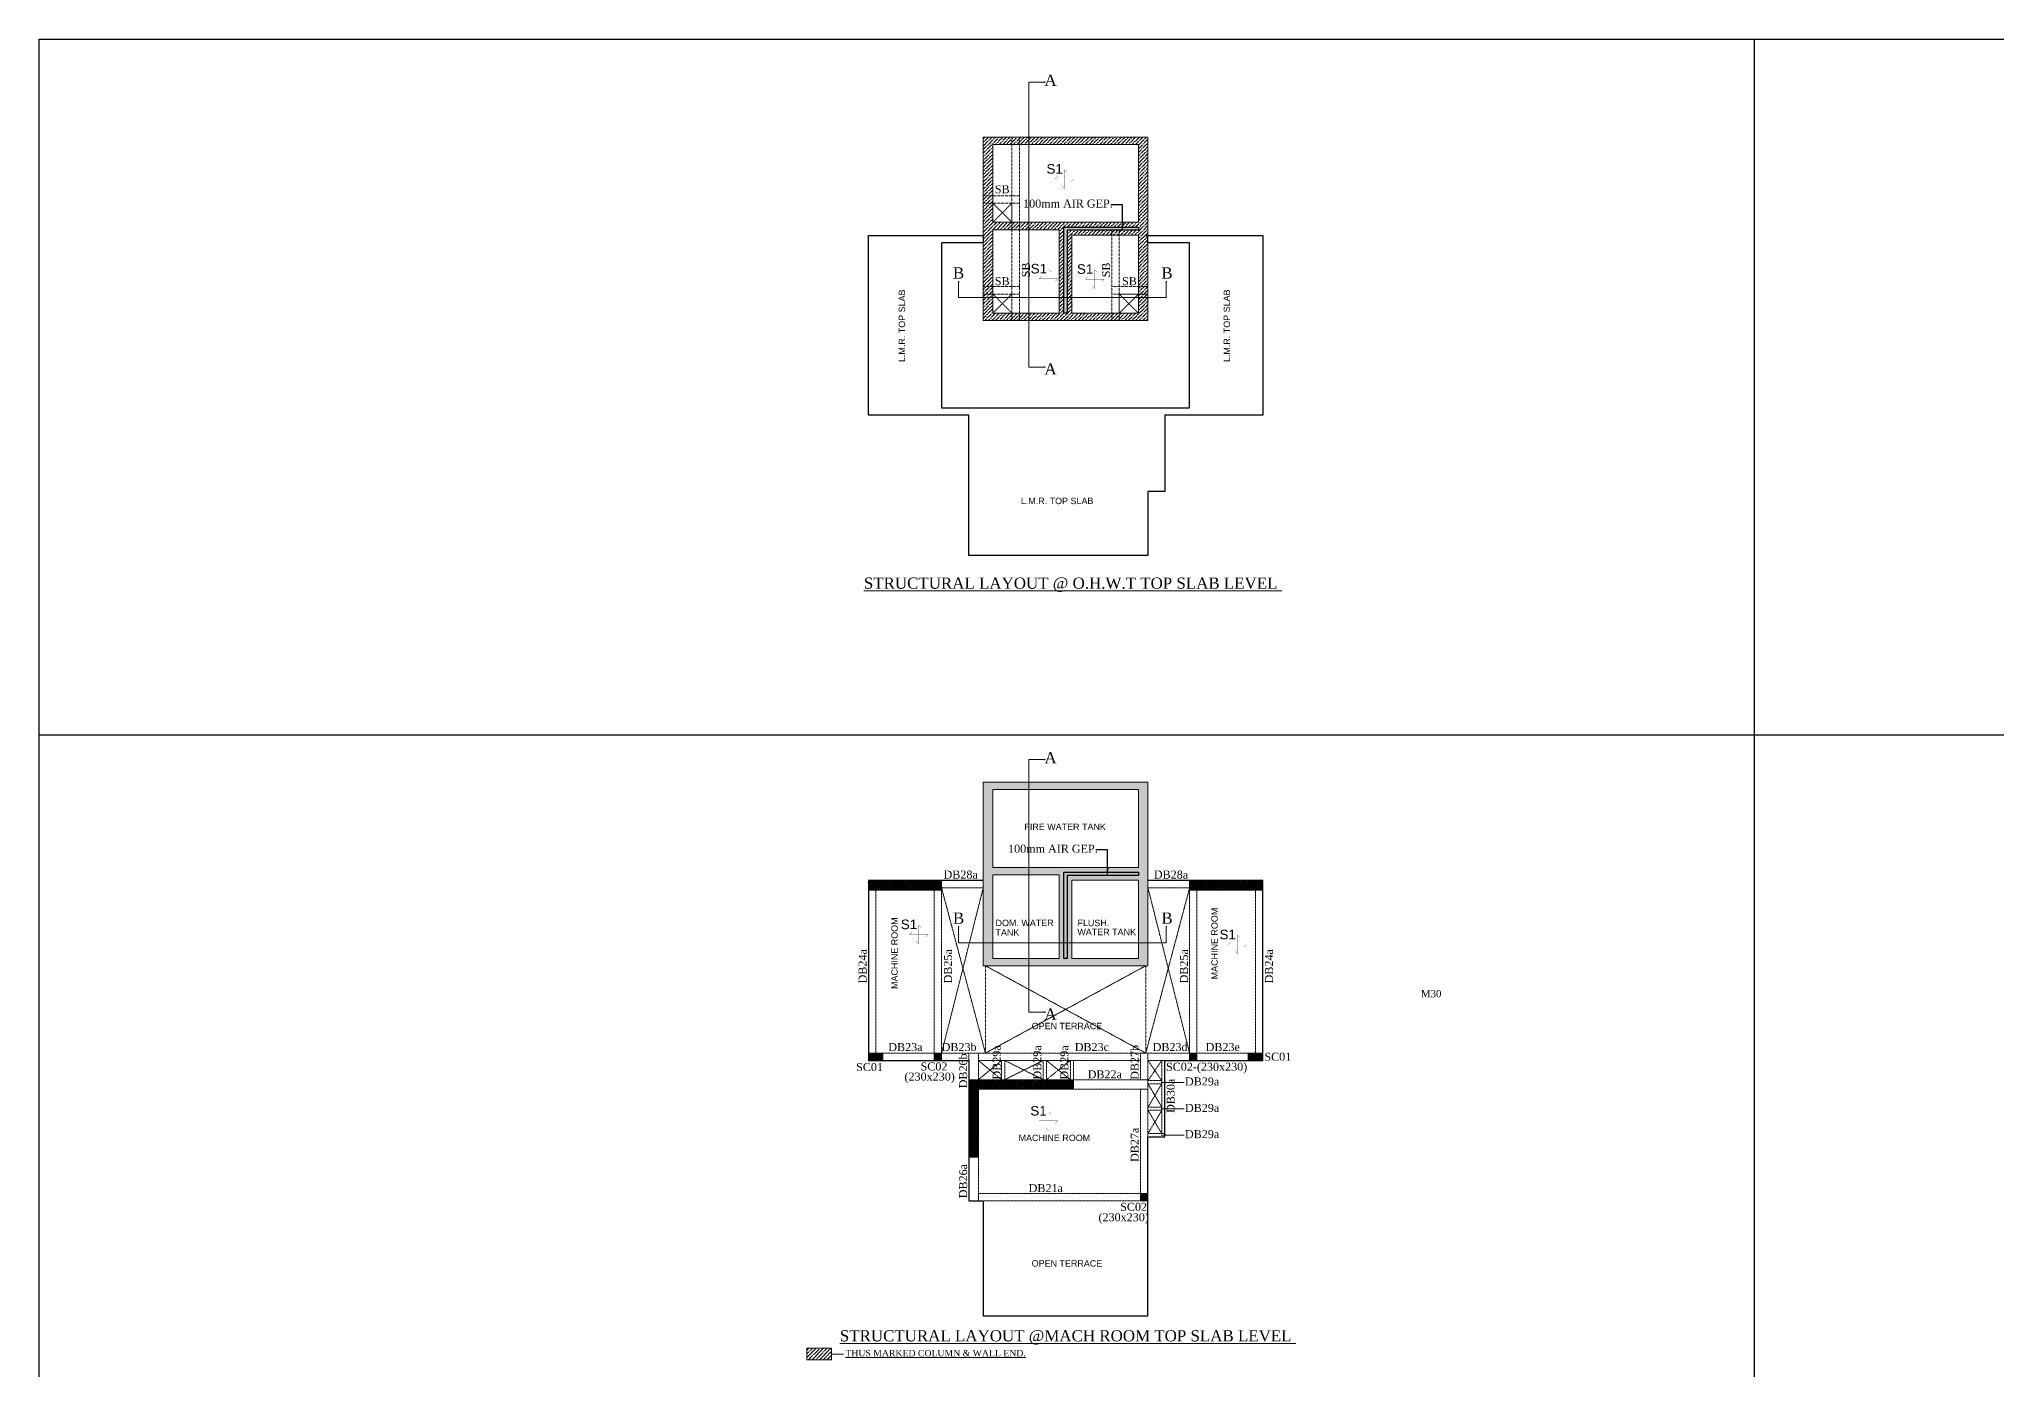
# Model space of a CAD drawing. Header units: millimetres. Extents: x 9787089 to 10042845, y -7706546 to -7623003.
# Drawn here: x 9787089 to 9848265, y -7664582 to -7623003 of the extents above; entities that cross this region are included whole.
import ezdxf
from ezdxf.enums import TextEntityAlignment as Align

# ---------------------------------------------------------------- set-up
doc = ezdxf.new("R2010")
doc.units = ezdxf.units.MM
doc.header["$LTSCALE"] = 10
doc.linetypes.add('( Hidden )', pattern=[0.375, 0.25, -0.125])
doc.linetypes.add('HIDDEN', pattern=[0.375, 0.25, -0.125])
for name, color, linetype, lineweight in [('PROJECTION', 8, 'Continuous', 15), ('S-B-100X450', 41, 'HIDDEN', 0), ('S-B-230X450', 132, 'HIDDEN', 0), ('S-B-300X450', 63, 'HIDDEN', 0), ('S-B-SB', 3, 'HIDDEN', 0), ('S-COLUMN_H', 250, 'Continuous', 0), ('S-CUT OUT LINE', 9, 'Continuous', 0), ('S-SECTION MARK', 7, 'Continuous', 0), ('S-STEEL SLAB', 6, 'Continuous', 0), ('S-TEXT', 7, 'Continuous', 0), ('S-TEXT B', 7, 'Continuous', 0), ('S-TEXT TITLE', 1, 'Continuous', 0), ('SLAB NO', 30, 'Continuous', 0)]:
    doc.layers.add(name, color=color, linetype=linetype, lineweight=lineweight)
doc.layers.add('S-COLUMN & WALL', color=7, linetype='Continuous', lineweight=18, true_color=0xfa321e)
doc.styles.add('135', font='arial.ttf', dxfattribs={"width": 0.8, "height": 135})
doc.styles.add('dim', font='arial.ttf')
doc.styles.get("Standard").update_dxf_attribs({"font": 'arial.ttf'})
doc.styles.add('TEXT', font='times.ttf')
doc.dimstyles.new('75', dxfattribs={"dimtxt": 135, "dimasz": 90, "dimexe": 0.1, "dimexo": 0.03, "dimgap": 0.09, "dimtad": 1, "dimdec": 0, "dimzin": 0, "dimdsep": 46, "dimtxsty": '135', "dimblk": 'ARCHTICK', "dimcen": 0.09, "dimclrd": 256, "dimclre": 256, "dimclrt": 256, "dimadec": 0, "dimazin": 0, "dimtfac": 1, "dimtdec": 0, "dimtofl": 0, "dimtmove": 1, "dimatfit": 3, "dimldrblk": 'DOTSMALL', "dimfxl": 1, "dimtolj": 1, "dimtzin": 0, "dimlwd": -1, "dimlwe": -1, "dimarcsym": 0})
doc.dimstyles.new('SETU', dxfattribs={"dimtxt": 200, "dimasz": 200, "dimexe": 100, "dimexo": 100, "dimgap": 35, "dimtad": 1, "dimdec": 0, "dimzin": 0, "dimdsep": 46, "dimtxsty": 'Standard', "dimblk": 'OBLIQUE', "dimcen": 0.09, "dimdle": 100, "dimclrd": 256, "dimclre": 256, "dimclrt": 256, "dimadec": 1, "dimazin": 0, "dimtfac": 1, "dimtdec": 0, "dimtix": 1, "dimtofl": 0, "dimtmove": 2, "dimatfit": 0, "dimfxl": 1, "dimtolj": 1, "dimtzin": 0, "dimlwd": -1, "dimlwe": -1, "dimarcsym": 0})
pattern_1 = [(45, (0, 27314.41), (16.83798023, 61.73926083), [79.375, -15.875, 0, -15.875])]

# ---------------------------------------------------------------- blocks, each defined once
blk = doc.blocks.new('_ArchTick')
at = {"color": 0, "linetype": 'ByBlock', "const_width": 0.15}
blk.add_lwpolyline([(-0.5, -0.5), (0.5, 0.5)], dxfattribs=at)
blk = doc.blocks.new('_Oblique')
at = {"color": 0, "linetype": 'ByBlock', "lineweight": -2}
blk.add_line((-0.5, -0.5), (0.5, 0.5), dxfattribs=at)
blk = doc.blocks.new('SLAB')
at = {"layer": 'S-STEEL SLAB', "const_width": 5}
blk.add_lwpolyline([(60, -117), (0, -177), (0, 255), (-60, 195)], dxfattribs=at)

msp = doc.modelspace()

# ---------------------------------------------------------------- hatches: boundary and pattern name
at = {"ltscale": 0.1, "true_color": 0x00ffff}
h = msp.add_hatch(dxfattribs=at)
h.set_pattern_fill('ANGLE', color=4, scale=5, angle=45)
h.set_pattern_definition([(45, (0, 34765.57), (-24.69570433, 24.69570433), [25.4, -9.525]), (135, (0, 34765.57), (-24.69570433, -24.69570433), [25.4, -9.525])])
h.paths.add_polyline_path([(9821439.3, -7628876.3), (9821439.3, -7628976.3), (9819214.3, -7628976.3), (9819214.3, -7631566.3), (9819114.3, -7631566.3), (9819114.3, -7628876.3)])
h = msp.add_hatch(dxfattribs=at)
h.set_pattern_fill('ANGLE', color=4, scale=5, angle=45)
h.set_pattern_definition([(45, (0, 14606.515), (-24.69570433, 24.69570433), [25.4, -9.525]), (135, (0, 14606.515), (-24.69570433, -24.69570433), [25.4, -9.525])])
h.paths.add_polyline_path([(9821439.3, -7649035.3), (9821439.3, -7649135.3), (9819214.3, -7649135.3), (9819214.3, -7651725.3), (9819114.3, -7651725.3), (9819114.3, -7649035.3)])
at = {"layer": 'PROJECTION', "ltscale": 25}
h = msp.add_hatch(dxfattribs=at)
h.set_pattern_fill('ANSI35', color=8, scale=650)
h.set_pattern_definition([(45, (9756392.47, -7586745.78), (-114.90485, 114.90485), []), (45, (9756507.37, -7586745.78), (-114.90485, 114.90485), [203.125, -40.625, 0, -40.625])])
h.paths.add_polyline_path([(9811081.5, -7663909.1), (9811846.4, -7663909.1), (9811846.4, -7664268.3), (9811081.5, -7664268.3)])
at = {"layer": 'S-COLUMN & WALL', "lineweight": 0, "true_color": 0x4dffa6}
h = msp.add_hatch(dxfattribs=at)
h.set_pattern_fill('ANSI36', color=101, scale=25)
h.set_pattern_definition([(45, (0, 34892.95), (42.09495057, 154.3481521), [198.4375, -39.6875, 0, -39.6875])])
h.paths.add_polyline_path([(9816589.3, -7631796.3), (9821739.3, -7631796.3), (9821739.3, -7626063), (9816589.3, -7626063)])
h.paths.add_polyline_path([(9821439.3, -7628726.3), (9816889.3, -7628726.3), (9816889.3, -7626293), (9821439.3, -7626293)], flags=16)
h.paths.add_polyline_path([(9821439.3, -7628976.3), (9819214.3, -7628976.3), (9819214.3, -7631566.3), (9819114.3, -7631566.3), (9819114.3, -7628876.3), (9821439.3, -7628876.3)], flags=16)
h.paths.add_polyline_path([(9819364.3, -7631566.3), (9821439.3, -7631566.3), (9821439.3, -7629126.3), (9819364.3, -7629126.3)], flags=16)
h.paths.add_polyline_path([(9818964.3, -7628956.3), (9816889.3, -7628956.3), (9816889.3, -7631566.3), (9818964.3, -7631566.3)], flags=16)
h = msp.add_hatch(dxfattribs=at)
h.set_pattern_fill('AR-CONC', color=101, scale=0.5)
h.set_pattern_definition([(50, (11818.47, 19985.22), (91.0923345, -7.96954277), [9.525, -104.775]), (355, (11818.47, 19985.22), (-17.6217107, 95.5284226), [7.62, -83.8202921]), (100.4514447, (11826.06, 19984.56), (73.47062355, 87.55887596), [8.0950044, -89.0451223]), (46.1842, (11818.47, 20010.62), (135.5395204, -21.021164), [14.2875, -157.1625]), (96.6355576, (11829.76, 20008.87), (118.702067, 123.7130623), [12.1425116, -133.5678041]), (351.1841512, (11818.47, 20010.62), (118.702067, 123.7130623), [11.4299835, -125.729866]), (21, (11831.17, 20004.27), (75.80719563, -51.1325991), [9.525, -104.775]), (326, (11831.17, 20004.27), (30.9010142, 92.09398306), [7.62, -83.82]), (71.451445, (11837.484, 20000.01), (106.70820964, 40.96138444), [8.0950044, -89.0449688]), (37.5, (11818.467, 19985.222), (1.544301625, 42.27751944), [0, -82.804, 0, -85.09, 0, -84.1375]), (7.5, (11818.467, 19985.222), (33.40983126, 50.09028741), [0, -48.514, 0, -80.899, 0, -32.0675]), (327.5, (11790.146, 19985.222), (67.79529758, -2.864372), [0, -31.75, 0, -99.06, 0, -131.445]), (317.5, (11777.446, 19985.22), (74.0645907, 12.71324552), [0, -41.275, 0, -65.786, 0, -93.345])])
h.paths.add_polyline_path([(9816589.3, -7651955.3), (9821739.3, -7651955.3), (9821739.3, -7646222.1), (9816589.3, -7646222.1)])
h.paths.add_polyline_path([(9821439.3, -7648885.3), (9816889.3, -7648885.3), (9816889.3, -7646452.1), (9821439.3, -7646452.1)], flags=16)
h.paths.add_polyline_path([(9821439.3, -7649135.3), (9819214.3, -7649135.3), (9819214.3, -7651725.3), (9819114.3, -7651725.3), (9819114.3, -7649035.3), (9821439.3, -7649035.3)], flags=16)
h.paths.add_polyline_path([(9819364.3, -7651725.3), (9821439.3, -7651725.3), (9821439.3, -7649285.3), (9819364.3, -7649285.3)], flags=16)
h.paths.add_polyline_path([(9818964.3, -7649115.3), (9816889.3, -7649115.3), (9816889.3, -7651725.3), (9818964.3, -7651725.3)], flags=16)
at = {"layer": 'S-COLUMN & WALL', "ltscale": 0.1}
h = msp.add_hatch(color=250, dxfattribs=at)
h.dxf.hatch_style = 1
h.paths.add_polyline_path([(9813004.3, -7654685.3), (9813454.3, -7654685.3), (9813454.3, -7654915.3), (9813004.3, -7654915.3)])
h = msp.add_hatch(color=250, dxfattribs=at)
h.dxf.hatch_style = 1
h.paths.add_polyline_path([(9815059.3, -7654685.3), (9815289.3, -7654685.3), (9815289.3, -7654915.3), (9815059.3, -7654915.3)])
h = msp.add_hatch(color=250, dxfattribs=at)
h.dxf.hatch_style = 1
h.paths.add_polyline_path([(9823039.3, -7654685.3), (9823269.3, -7654685.3), (9823269.3, -7654915.3), (9823039.3, -7654915.3)])
h = msp.add_hatch(color=250, dxfattribs=at)
h.dxf.hatch_style = 1
h.paths.add_polyline_path([(9824874.3, -7654685.3), (9825324.3, -7654685.3), (9825324.3, -7654915.3), (9824874.3, -7654915.3)])
h = msp.add_hatch(color=250, dxfattribs=at)
h.dxf.hatch_style = 1
h.paths.add_polyline_path([(9821509.3, -7659070.3), (9821739.3, -7659070.3), (9821739.3, -7659300.3), (9821509.3, -7659300.3)])
at = {"layer": 'S-COLUMN_H', "lineweight": 0}
h = msp.add_hatch(dxfattribs=at)
h.set_pattern_fill('ANSI36', color=8, scale=10)
h.set_pattern_definition(pattern_1)
h.paths.add_polyline_path([(9813004.3, -7649595.3), (9815289.3, -7649595.3), (9815289.3, -7649295.3), (9813004.3, -7649295.3)])
h = msp.add_hatch(dxfattribs=at)
h.set_pattern_fill('ANSI36', color=8, scale=10)
h.set_pattern_definition(pattern_1)
h.paths.add_polyline_path([(9823039.3, -7649595.3), (9825324.3, -7649595.3), (9825324.3, -7649295.3), (9823039.3, -7649295.3)])
h = msp.add_hatch(dxfattribs=at)
h.set_pattern_fill('ANSI36', color=8, scale=10)
h.set_pattern_definition(pattern_1)
h.paths.add_polyline_path([(9816439.3, -7655815.3), (9819414.3, -7655815.3), (9819414.3, -7655515.3), (9816139.3, -7655515.3), (9816139.3, -7657940.3), (9816439.3, -7657940.3), (9816439.3, -7657640.3)])

# ---------------------------------------------------------------- linework, layer by layer
at = {"color": 8}
for p, q in [((9787089.2, -7623003.1), (9906913.9, -7623003.1)), ((9840676.6, -7623003.1), (9840676.6, -7706545.8)), ((9787089.2, -7644739.7), (9906913.9, -7644739.7))]:
    msp.add_line(p, q, dxfattribs=at)
msp.add_lwpolyline([(9787089.2, -7623003.1), (10042844.7, -7623003.1), (10042844.7, -7706545.8), (9787089.2, -7706545.8)], close=True, dxfattribs=at)
for points in [[(9821669.3, -7629136.3), (9825324.3, -7629136.3), (9825324.3, -7634756.3), (9822269.3, -7634756.2), (9822269.3, -7637141.3), (9821739.3, -7637141.3), (9821739.3, -7639141.3), (9816139.3, -7639141.3), (9816139.3, -7634756.2), (9813004.3, -7634756.2), (9813004.3, -7629136.3), (9816589.3, -7629136.3), (9816589.3, -7629366.3), (9815289.3, -7629366.3), (9815289.3, -7634526.2), (9823039.3, -7634526.2), (9823039.3, -7629366.3), (9821739.3, -7629366.3), (9821739.3, -7629136.3)], [(9816589.3, -7649295.3), (9813004.3, -7649295.3), (9813004.3, -7654915.3), (9816139.3, -7654915.3), (9816139.3, -7659300.3), (9816589.3, -7659300.3), (9816589.3, -7662895.3), (9821739.3, -7662895.3), (9821739.3, -7657300.3), (9822269.3, -7657300.3), (9822269.3, -7654915.3), (9825324.3, -7654915.3), (9825324.3, -7649295.3), (9821739.3, -7649295.3)]]:
    msp.add_lwpolyline(points, dxfattribs=at)
at = {"color": 4, "ltscale": 0.1, "true_color": 0x00ffff}
for points in [[(9821439.3, -7628876.3), (9821439.3, -7628976.3), (9819214.3, -7628976.3), (9819214.3, -7631566.3), (9819114.3, -7631566.3), (9819114.3, -7628876.3)], [(9821439.3, -7649035.3), (9821439.3, -7649135.3), (9819214.3, -7649135.3), (9819214.3, -7651725.3), (9819114.3, -7651725.3), (9819114.3, -7649035.3)]]:
    msp.add_lwpolyline(points, close=True, dxfattribs=at)
at = {"layer": 'S-B-100X450'}
for points in [[(9817164.3, -7655515.3), (9817264.3, -7655515.3), (9817264.3, -7654915.3), (9817164.3, -7654915.3)], [(9818464.3, -7655515.3), (9818564.3, -7655515.3), (9818564.3, -7654915.3), (9818464.3, -7654915.3)], [(9819314.3, -7654915.3), (9819414.3, -7654915.3), (9819414.3, -7655515.3), (9819314.3, -7655515.3)], [(9822169.4, -7657200.3), (9822269.4, -7657200.3), (9822269.4, -7654915.3), (9822169.4, -7654915.3)], [(9821739.4, -7655645.3), (9822169.4, -7655645.3), (9822169.4, -7655545.3), (9821739.4, -7655545.3)], [(9821739.4, -7656372.8), (9822169.4, -7656372.8), (9822169.4, -7656472.8), (9821739.4, -7656472.8)], [(9821739.3, -7657200.3), (9822269.4, -7657200.3), (9822269.4, -7657300.3), (9821739.3, -7657300.3)]]:
    msp.add_lwpolyline(points, close=True, dxfattribs=at)
at = {"layer": 'S-B-230X450', "linetype": 'HIDDEN'}
for points in [[(9815289.3, -7649295.3), (9816589.3, -7649295.3), (9816589.3, -7649525.3), (9815289.3, -7649525.3)], [(9821739.3, -7649295.3), (9823039.3, -7649295.3), (9823039.3, -7649525.3), (9821739.3, -7649525.3)], [(9813004.3, -7649595.3), (9813234.3, -7649595.3), (9813234.3, -7654685.3), (9813004.3, -7654685.3)], [(9815059.3, -7654685.3), (9815289.3, -7654685.3), (9815289.3, -7649595.3), (9815059.3, -7649595.3)], [(9823039.3, -7649595.3), (9823269.3, -7649595.3), (9823269.3, -7654685.3), (9823039.3, -7654685.3)], [(9825094.3, -7654685.3), (9825324.3, -7654685.3), (9825324.3, -7649595.3), (9825094.3, -7649595.3)], [(9813234.3, -7654915.3), (9815059.3, -7654915.3), (9815059.3, -7654685.3), (9813234.3, -7654685.3)], [(9821509.4, -7655515.3), (9821739.4, -7655515.3), (9821739.4, -7654685.3), (9821509.4, -7654685.3)], [(9823269.3, -7654915.3), (9825094.3, -7654915.3), (9825094.3, -7654685.3), (9823269.3, -7654685.3)], [(9821509.3, -7659070.3), (9821739.3, -7659070.3), (9821739.3, -7655815.3), (9821509.3, -7655815.3)], [(9816439.3, -7659300.3), (9821509.3, -7659300.3), (9821509.3, -7659070.3), (9816439.3, -7659070.3)]]:
    msp.add_lwpolyline(points, close=True, dxfattribs=at)
for points in [[(9821739.4, -7654915.3), (9823039.3, -7654915.3), (9823039.3, -7654685.3), (9815289.3, -7654685.3), (9815289.3, -7654915.3), (9816139.3, -7654915.3)], [(9816439.3, -7654915.3), (9821509.4, -7654915.3)]]:
    msp.add_lwpolyline(points, dxfattribs=at)
at = {"layer": 'S-B-300X450', "linetype": 'HIDDEN'}
for points in [[(9816139.3, -7655515.3), (9816439.3, -7655515.3), (9816439.3, -7654685.3), (9816139.3, -7654685.3)], [(9819414.3, -7655815.3), (9821739.3, -7655815.3), (9821739.3, -7655515.3), (9819414.3, -7655515.3)], [(9816439.3, -7657940.3), (9816139.3, -7657940.3), (9816139.3, -7659300.3), (9816439.3, -7659300.3)]]:
    msp.add_lwpolyline(points, close=True, dxfattribs=at)
at = {"layer": 'S-B-SB', "linetype": 'HIDDEN', "ltscale": 0.9}
for p, q in [((9817489.3, -7626063), (9817489.3, -7631796.3, 0)), ((9817719.3, -7626063, 0), (9817719.3, -7631796.3, 0)), ((9816589.3, -7627896.3, 0), (9817719.3, -7627896.3, 0)), ((9816589.3, -7628126.3, 0), (9817719.3, -7628126.3, 0)), ((9820609.3, -7628976.3, 0), (9820609.3, -7631796.3)), ((9820839.3, -7628976.3), (9820839.3, -7631796.3)), ((9816589.3, -7630736.3, 0), (9817719.3, -7630736.3, 0)), ((9816589.3, -7630966.3, 0), (9817719.3, -7630966.3, 0)), ((9820609.3, -7630736.3, 0), (9821739.3, -7630736.3, 0)), ((9820609.3, -7630966.3, 0), (9821739.3, -7630966.3, 0))]:
    msp.add_line(p, q, dxfattribs=at)
at = {"layer": 'S-COLUMN & WALL', "ltscale": 0.1}
for p, q in [((9813004.3, -7654685.3), (9813454.3, -7654915.3)), ((9813004.3, -7654915.3), (9813454.3, -7654685.3)), ((9824874.3, -7654685.3), (9825324.3, -7654915.3)), ((9824874.3, -7654915.3), (9825324.3, -7654685.3)), ((9816439.3, -7657640.3), (9816439.3, -7657940.3))]:
    msp.add_line(p, q, dxfattribs=at)
at = {"layer": 'S-COLUMN & WALL', "color": 230, "ltscale": 0.1, "true_color": 0xff2994}
for p, q in [((9815059.3, -7654685.3), (9815289.3, -7654915.3)), ((9815059.3, -7654915.3), (9815289.3, -7654685.3)), ((9823039.3, -7654685.3), (9823269.3, -7654915.3)), ((9823039.3, -7654915.3), (9823269.3, -7654685.3)), ((9821509.3, -7659070.3), (9821739.3, -7659300.3)), ((9821509.3, -7659300.3), (9821739.3, -7659070.3))]:
    msp.add_line(p, q, dxfattribs=at)
at = {"layer": 'S-COLUMN & WALL', "color": 101, "ltscale": 0.1, "true_color": 0x4dffa6}
for points in [[(9816589.3, -7631796.3), (9821739.3, -7631796.3), (9821739.3, -7626063), (9816589.3, -7626063)], [(9821439.3, -7628726.3), (9816889.3, -7628726.3), (9816889.3, -7626293), (9821439.3, -7626293)], [(9818964.3, -7628956.3), (9816889.3, -7628956.3), (9816889.3, -7631566.3), (9818964.3, -7631566.3)], [(9821439.3, -7628976.3), (9819214.3, -7628976.3), (9819214.3, -7631566.3), (9819114.3, -7631566.3), (9819114.3, -7628876.3), (9821439.3, -7628876.3)], [(9819364.3, -7631566.3), (9821439.3, -7631566.3), (9821439.3, -7629126.3), (9819364.3, -7629126.3)], [(9816589.3, -7651955.3), (9821739.3, -7651955.3), (9821739.3, -7646222.1), (9816589.3, -7646222.1)], [(9821439.3, -7648885.3), (9816889.3, -7648885.3), (9816889.3, -7646452.1), (9821439.3, -7646452.1)], [(9818964.3, -7649115.3), (9816889.3, -7649115.3), (9816889.3, -7651725.3), (9818964.3, -7651725.3)], [(9821439.3, -7649135.3), (9819214.3, -7649135.3), (9819214.3, -7651725.3), (9819114.3, -7651725.3), (9819114.3, -7649035.3), (9821439.3, -7649035.3)], [(9819364.3, -7651725.3), (9821439.3, -7651725.3), (9821439.3, -7649285.3), (9819364.3, -7649285.3)]]:
    msp.add_lwpolyline(points, close=True, dxfattribs=at)
at = {"layer": 'S-COLUMN & WALL', "ltscale": 0.1}
for points in [[(9813004.3, -7649295.3), (9815289.3, -7649295.3), (9815289.3, -7649595.3), (9813004.3, -7649595.3)], [(9823039.3, -7649295.3), (9825324.3, -7649295.3), (9825324.3, -7649595.3), (9823039.3, -7649595.3)], [(9813004.3, -7654685.3), (9813454.3, -7654685.3), (9813454.3, -7654915.3), (9813004.3, -7654915.3)], [(9824874.3, -7654685.3), (9825324.3, -7654685.3), (9825324.3, -7654915.3), (9824874.3, -7654915.3)], [(9816439.3, -7657940.3), (9816139.3, -7657940.3), (9816139.3, -7655515.3), (9819414.3, -7655515.3), (9819414.3, -7655815.3), (9816439.3, -7655815.3)]]:
    msp.add_lwpolyline(points, close=True, dxfattribs=at)
at = {"layer": 'S-COLUMN & WALL', "color": 230, "ltscale": 0.1, "true_color": 0xff2994}
for points in [[(9815059.3, -7654685.3), (9815289.3, -7654685.3), (9815289.3, -7654915.3), (9815059.3, -7654915.3)], [(9823039.3, -7654685.3), (9823269.3, -7654685.3), (9823269.3, -7654915.3), (9823039.3, -7654915.3)], [(9821509.3, -7659070.3), (9821739.3, -7659070.3), (9821739.3, -7659300.3), (9821509.3, -7659300.3)]]:
    msp.add_lwpolyline(points, close=True, dxfattribs=at)
at = {"layer": 'S-CUT OUT LINE', "linetype": '( Hidden )', "ltscale": 0.9}
for p, q in [((9815289.3, -7649525.3), (9816659.3, -7654685.3)), ((9815289.3, -7654685.3), (9816589.3, -7649525.3)), ((9821669.3, -7654685.3), (9823039.3, -7649525.3)), ((9821739.3, -7649525.3), (9823039.3, -7654685.3)), ((9816659.3, -7654685.3), (9816659.3, -7651955.3)), ((9816659.3, -7651955.3), (9821669.3, -7654685.3)), ((9821669.3, -7651955.3), (9816659.3, -7654685.3)), ((9821669.3, -7654685.3), (9821669.3, -7651955.3)), ((9816439.3, -7654915.3), (9817164.3, -7655515.3)), ((9816439.3, -7655515.3), (9817164.3, -7654915.3)), ((9817264.3, -7654915.3), (9818464.3, -7655515.3)), ((9817264.3, -7655515.3), (9818464.3, -7654915.3)), ((9818564.3, -7654915.3), (9819314.3, -7655515.3)), ((9818564.3, -7655515.3), (9819314.3, -7654915.3)), ((9821739.4, -7654915.3), (9822169.4, -7655545.3)), ((9821739.4, -7655545.3), (9822169.4, -7654915.3)), ((9821739.4, -7655645.3), (9822169.4, -7656372.8)), ((9821739.4, -7656372.8), (9822169.4, -7655645.3)), ((9821739.4, -7656472.8), (9822169.4, -7657200.3)), ((9821739.4, -7657200.3), (9822169.4, -7656472.8))]:
    msp.add_line(p, q, dxfattribs=at)
for points in [[(9817489.3, -7628126.3), (9816889.3, -7628726.3)], [(9817489.3, -7628726.3), (9816889.3, -7628126.3)], [(9817489.3, -7630966.3), (9816889.3, -7631566.3)], [(9817489.3, -7631566.3), (9816889.3, -7630966.3)], [(9820839.3, -7630966.3), (9821439.3, -7631566.3)], [(9820839.3, -7631566.3), (9821439.3, -7630966.3)], [(9821439.3, -7630966.3), (9820839.3, -7631566.3)], [(9821439.3, -7631566.3), (9820839.3, -7630966.3)]]:
    msp.add_lwpolyline(points, dxfattribs=at)
for points in [[(9817489.3, -7628126.3), (9816889.3, -7628126.3), (9816889.3, -7628726.3), (9817489.3, -7628726.3)], [(9817489.3, -7630966.3), (9816889.3, -7630966.3), (9816889.3, -7631566.3), (9817489.3, -7631566.3)], [(9820839.3, -7630966.3), (9821439.3, -7630966.3), (9821439.3, -7631566.3), (9820839.3, -7631566.3)], [(9821439.3, -7630966.3), (9820839.3, -7630966.3), (9820839.3, -7631566.3), (9821439.3, -7631566.3)]]:
    msp.add_lwpolyline(points, close=True, dxfattribs=at)
at = {"layer": 'S-TEXT TITLE', "color": 1}
msp.add_line((9811846.4, -7664088.7), (9812226, -7664088.7), dxfattribs=at)
msp.add_lwpolyline([(9811081.5, -7663909.1), (9811846.4, -7663909.1), (9811846.4, -7664268.3), (9811081.5, -7664268.3)], close=True, dxfattribs=at)

# ---------------------------------------------------------------- block references
at = {"layer": 'S-STEEL SLAB', "xscale": -1.351877398788929, "yscale": 1.351877398788929, "zscale": 1.351877398788929}
for p, rotation in [((9819076.5, -7627372.7), 270), ((9819129.2, -7627425.4), 359.9999999999999), ((9818582.4, -7630491.4), 270), ((9818635.1, -7630544.1), 359.9999999999999), ((9820027.3, -7630501.8), 270), ((9820080, -7630554.5), 359.9999999999999), ((9814524, -7650978.9), 270), ((9814576.7, -7651031.6), 359.9999999999999), ((9824483.6, -7651295.6), 270), ((9824536.3, -7651348.3), 359.9999999999999), ((9818571, -7656803), 270), ((9818623.7, -7656855.7), 359.9999999999999)]:
    msp.add_blockref('SLAB', p, dxfattribs=dict(at, rotation=rotation))

# ---------------------------------------------------------------- texts
at = {"color": 4, "ltscale": 0.1, "true_color": 0x00ffff, "style": 'TEXT'}
for p in [(9819237.3, -7628264.6), (9818768.4, -7648423.6)]:
    msp.add_text('100mm AIR GEP.', height=250, dxfattribs=at).set_placement(p, align=Align.CENTER)
at = {"color": 8, "style": 'dim'}
for p in [(9814150.3, -7633091.4), (9824302.6, -7633091.4)]:
    msp.add_text('L.M.R. TOP SLAB ', height=200, rotation=90, dxfattribs=at).set_placement(p)
for s, p in [('L.M.R. TOP SLAB ', (9817766.4, -7637532)), ('OPEN TERRACE ', (9818104.8, -7653938)), ('OPEN TERRACE ', (9818104.8, -7661355.7))]:
    msp.add_text(s, height=200, dxfattribs=at).set_placement(p)
at = {"layer": 'S-COLUMN & WALL', "ltscale": 0.1, "style": 'TEXT'}
for p in [(9825795.2, -7654922.7, 0), (9813038.5, -7655245.8, 0)]:
    msp.add_text('SC01', height=250, dxfattribs=at).set_placement(p, align=Align.CENTER)
at = {"layer": 'S-COLUMN & WALL', "color": 230, "ltscale": 0.1, "true_color": 0xff2994, "style": 'TEXT'}
for s, p in [('(230x230)', (9814916.1, -7655543.4)), ('SC02', (9815052.1, -7655227.1)), ('SC02-(230x230)', (9823570.9, -7655235.7)), ('(230x230)', (9820978.5, -7659938.5)), ('SC02', (9821290.4, -7659612.2))]:
    msp.add_text(s, height=250, dxfattribs=at).set_placement(p, align=Align.CENTER)
at = {"layer": 'S-SECTION MARK', "color": 2, "style": 'TEXT'}
for s, p in [('A', (9818694.6, -7624462.4)), ('B', (9815820.4, -7630484.5)), ('B', (9822333.1, -7630484.5)), ('A', (9818694.6, -7633480.4)), ('A', (9818694.6, -7645632.1)), ('B', (9815820.4, -7650643.5)), ('B', (9822333.1, -7650643.5)), ('A', (9818694.6, -7653639.4))]:
    msp.add_text(s, height=350, dxfattribs=at).set_placement(p, align=Align.CENTER)
at = {"layer": 'S-TEXT', "color": 1, "style": 'dim'}
for s, p in [('FIRE WATER TANK', (9817877.7, -7647714.7)), ('DOM. WATER', (9816976.4, -7650717.8)), ('FLUSH. ', (9819535.8, -7650717.8)), (' TANK ', (9816895.8, -7651015)), (' WATER TANK ', (9819454.8, -7651000.5)), (' MACHINE ROOM', (9817619.3, -7657433.8))]:
    msp.add_text(s, height=200, dxfattribs=at).set_placement(p)
for p in [(9813917.3, -7652757.9), (9823918.4, -7652455.9)]:
    msp.add_text(' MACHINE ROOM', height=200, rotation=90, dxfattribs=at).set_placement(p)
at = {"layer": 'S-TEXT', "linetype": 'ByBlock', "style": 'TEXT'}
msp.add_text('M30', height=225, dxfattribs=at).set_placement((9830589, -7652827.5, 0), align=Align.MIDDLE_CENTER)
at = {"layer": 'S-TEXT B', "style": 'TEXT'}
for s, p in [('SB', (9817183.5, -7627818.5)), ('SB', (9817183.5, -7630689.8)), ('SB', (9821159.8, -7630689.8)), ('DB28a', (9815885.9, -7649231.5)), ('DB28a', (9822458.1, -7649231.5)), ('DB23a', (9814159, -7654620.5)), ('DB23b', (9815837.1, -7654620.5)), ('DB23c', (9819985.1, -7654620.5)), ('DB23d', (9822430.5, -7654620.5)), ('DB23e', (9824075.7, -7654620.5)), ('DB22a', (9820389, -7655473.9)), ('DB29a', (9823429.7, -7655696)), ('DB29a', (9823429.7, -7656522.3)), ('DB29a', (9823429.7, -7657342.7)), ('DB21a', (9818545.2, -7659028.9))]:
    msp.add_text(s, height=250, dxfattribs=at).set_placement(p, align=Align.CENTER)
for s, p in [('SB', (9818048.5, -7630214.2)), ('SB', (9820553.6, -7630214.2)), ('DB24a', (9812946.2, -7651972.1)), ('DB25a', (9815613.9, -7651972.1)), ('DB25a', (9822989.2, -7651972.1)), ('DB24a', (9825646.3, -7651972.1)), ('DB26b', (9816088.1, -7655239.9)), ('DB29a', (9817137.2, -7654976.2)), ('DB29a', (9818405.1, -7654976.2)), ('DB29a', (9819250.4, -7654976.2)), ('DB27b', (9821450, -7654974.8)), ('DB30a', (9822574.5, -7656019.9)), ('DB27a', (9821450, -7657551)), ('DB26a', (9816088.1, -7658684.8))]:
    msp.add_text(s, height=250, rotation=90, dxfattribs=at).set_placement(p, align=Align.CENTER)
at = {"layer": 'S-TEXT TITLE', "color": 1, "style": 'TEXT'}
for s, p in [('%%USTRUCTURAL LAYOUT @ O.H.W.T TOP SLAB LEVEL ', (9819388.7, -7640175)), ('%%USTRUCTURAL LAYOUT @MACH ROOM TOP SLAB LEVEL ', (9819233.6, -7663692.5))]:
    msp.add_text(s, height=350, dxfattribs=at).set_placement(p, align=Align.CENTER)
at = {"layer": 'S-TEXT TITLE', "color": 7, "style": 'TEXT'}
msp.add_text('%%UTHUS MARKED COLUMN & WALL END.', height=201.761, dxfattribs=at).set_placement((9812282, -7664159.9))
at = {"layer": 'SLAB NO', "char_height": 300, "width": 708.228, "attachment_point": 1}
for insert in [(9818567.2, -7626906.1), (9818073.1, -7630024.9), (9819518, -7630035.3), (9814014.7, -7650512.3), (9823974.3, -7650829.1), (9818061.7, -7656336.5)]:
    msp.add_mtext('S1', dxfattribs=dict(at, insert=insert))

# ---------------------------------------------------------------- leaders
at = {"color": 4, "ltscale": 0.1, "true_color": 0x00ffff}
for points in [[(9820946.8, -7628937), (9820946.8, -7628177.2), (9820577.1, -7628177.2)], [(9820477.8, -7649096), (9820477.8, -7648336.3), (9820108.2, -7648336.3)]]:
    msp.add_leader(points, dimstyle='SETU', override={"dimgap": 35, "dimtad": 0, "dimclrd": 4, "dimarcsym": 1}, dxfattribs=at)
at = {"layer": 'S-SECTION MARK', "color": 2}
for points in [[(9818514.9, -7624345.2), (9818019.1, -7624345.2), (9818019.1, -7633247.6)], [(9818514.9, -7633247.6), (9818019.1, -7633247.6), (9818019.1, -7624345.2)], [(9815822, -7630579.8), (9815822, -7631075.7), (9822311.8, -7631075.7)], [(9822311.8, -7630579.8), (9822311.8, -7631075.7), (9815822, -7631075.7)], [(9818514.9, -7645514.9), (9818019.1, -7645514.9), (9818019.1, -7653406.6)], [(9818514.9, -7653406.6), (9818019.1, -7653406.6), (9818019.1, -7645514.9)], [(9815822, -7650738.9), (9815822, -7651234.8), (9822311.8, -7651234.8)], [(9822311.8, -7650738.9), (9822311.8, -7651234.8), (9815822, -7651234.8)]]:
    msp.add_leader(points, dimstyle='75', override={"dimasz": 200, "dimclrd": 2}, dxfattribs=at)
at = {"layer": 'S-TEXT B'}
for points in [[(9822156, -7655598.3), (9822871.1, -7655598.3)], [(9822156, -7656424.6), (9822871.1, -7656424.6)], [(9822156, -7657245), (9822871.1, -7657245)]]:
    msp.add_leader(points, dimstyle='SETU', override={"dimasz": 150, "dimgap": 35, "dimtad": 0, "dimarcsym": 1}, dxfattribs=at)

doc.saveas('drawing.dxf')
